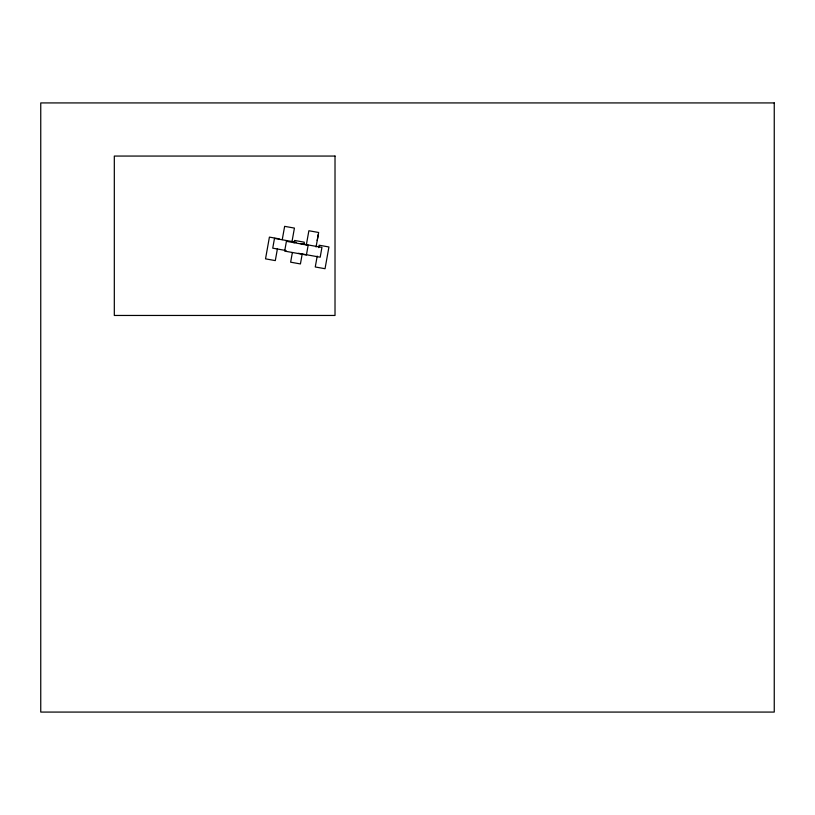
<?xml version="1.0" encoding="UTF-8"?>
<svg xmlns="http://www.w3.org/2000/svg" width="815" height="815" viewBox="0 0 815 815"><rect width="100%" height="100%" fill="white"/><g stroke="black" fill="none" stroke-linecap="round" stroke-linejoin="round"><path stroke-width="1.22" d="M277.467 248.524L275.307 260.606L265.527 258.854L269.408 237.114L279.199 238.856M282.255 239.63L284.639 226.346L294.419 228.088L292.045 241.383M292.371 252.528L290.639 262.186L300.429 263.938L302.151 254.27M294.093 242.86L294.531 240.445L304.311 242.198L303.883 244.612M306.277 245.234L308.875 230.747L318.655 232.489L316.057 246.986M317.208 240.527L318.298 234.404M317.208 256.093L315.262 266.974L325.042 268.716L328.934 246.976L319.154 245.223L318.716 247.638M296.232 242.279L274.492 238.388L272.74 248.168L286.034 250.551M300.195 243.522L321.935 247.403L320.193 257.194L298.443 253.302M286.422 241.322L284.669 251.112L306.409 254.993L308.162 245.213L286.422 241.322M774.25 102.924L40.75 102.924L40.75 712.076L774.25 712.076L774.25 102.924M335.016 156.062L114.314 156.062L114.314 315.456L335.016 315.456L335.016 156.062"/></g></svg>
